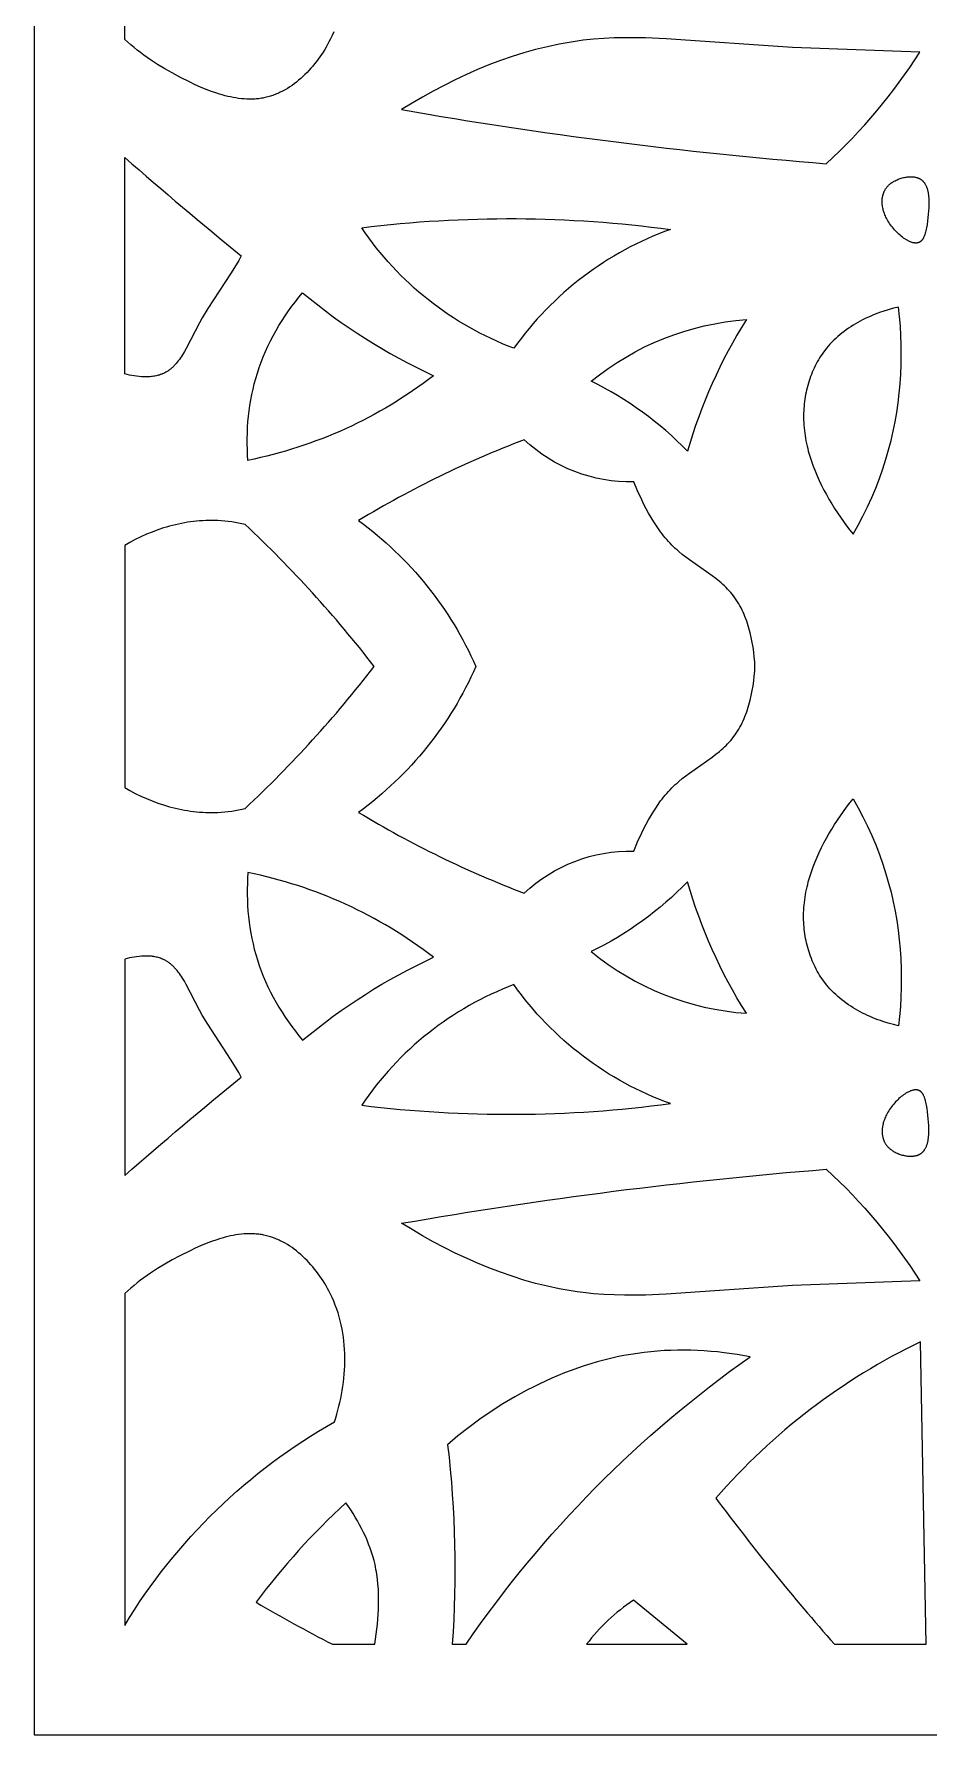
# Model space of a CAD drawing. Extents: x 1740 to 2256, y -56 to 1227.
# Drawn here: x 1739.8 to 1937.3, y -56.4 to 318.8 of the extents above; entities that cross this region are included whole.
import ezdxf

# ---------------------------------------------------------------- set-up
doc = ezdxf.new("R2010")
doc.units = 0
doc.layers.add('LAYER_01', color=7, linetype='CONTINUOUS')

msp = doc.modelspace()

# ---------------------------------------------------------------- linework, layer by layer
at = {"layer": 'LAYER_01'}
for points in [[(1739.85, -56.39), (2255.8, -56.39), (2255.8, 1227.1), (1739.85, 1227.1)], [(1928.29, 285.34), (1928.37, 285.42), (1928.45, 285.5), (1928.54, 285.57), (1928.62, 285.65), (1928.71, 285.72), (1928.8, 285.8), (1928.89, 285.87), (1928.99, 285.94), (1929.08, 286), (1929.18, 286.07), (1929.28, 286.14), (1929.38, 286.2), (1929.48, 286.26), (1929.59, 286.32), (1929.8, 286.44), (1930.02, 286.55), (1930.24, 286.65), (1930.46, 286.74), (1930.69, 286.83), (1930.92, 286.91), (1931.16, 286.99), (1931.39, 287.05), (1931.63, 287.11), (1931.86, 287.17), (1932.1, 287.21), (1932.34, 287.25), (1932.57, 287.27), (1932.8, 287.29), (1932.92, 287.3), (1933.04, 287.31), (1933.15, 287.31), (1933.26, 287.31), (1933.38, 287.31), (1933.49, 287.31), (1933.6, 287.3), (1933.71, 287.29), (1933.82, 287.28), (1933.93, 287.27), (1934.03, 287.26), (1934.14, 287.24), (1934.24, 287.22), (1934.34, 287.2), (1934.44, 287.18), (1934.54, 287.15), (1934.64, 287.12), (1934.74, 287.09), (1934.83, 287.06), (1934.92, 287.02), (1935.01, 286.99), (1935.1, 286.95), (1935.16, 286.92), (1935.22, 286.89), (1935.27, 286.86), (1935.33, 286.83), (1935.38, 286.79), (1935.44, 286.76), (1935.49, 286.73), (1935.54, 286.69), (1935.6, 286.65), (1935.65, 286.61), (1935.7, 286.57), (1935.74, 286.53), (1935.79, 286.49), (1935.84, 286.45), (1935.88, 286.41), (1935.93, 286.36), (1935.97, 286.32), (1936.02, 286.27), (1936.06, 286.22), (1936.1, 286.18), (1936.14, 286.13), (1936.18, 286.08), (1936.22, 286.03), (1936.26, 285.98), (1936.3, 285.92), (1936.33, 285.87), (1936.37, 285.81), (1936.4, 285.76), (1936.47, 285.65), (1936.54, 285.53), (1936.6, 285.41), (1936.65, 285.29), (1936.71, 285.16), (1936.76, 285.03), (1936.81, 284.9), (1936.86, 284.77), (1936.9, 284.63), (1936.94, 284.49), (1936.98, 284.35), (1937.02, 284.2), (1937.05, 284.05), (1937.08, 283.9), (1937.11, 283.75), (1937.13, 283.59), (1937.18, 283.28), (1937.21, 282.95), (1937.24, 282.62), (1937.26, 282.28), (1937.27, 281.94), (1937.28, 281.59), (1937.27, 281.23), (1937.25, 280.51), (1937.2, 279.77), (1937.13, 279.03), (1936.96, 277.54), (1936.85, 276.8), (1936.73, 276.07), (1936.66, 275.73), (1936.59, 275.39), (1936.5, 275.06), (1936.46, 274.9), (1936.42, 274.75), (1936.37, 274.6), (1936.32, 274.45), (1936.27, 274.31), (1936.21, 274.17), (1936.16, 274.04), (1936.1, 273.91), (1936.04, 273.79), (1936, 273.73), (1935.97, 273.67), (1935.94, 273.62), (1935.9, 273.56), (1935.87, 273.51), (1935.83, 273.46), (1935.8, 273.41), (1935.76, 273.36), (1935.72, 273.31), (1935.68, 273.27), (1935.64, 273.22), (1935.6, 273.18), (1935.56, 273.14), (1935.52, 273.1), (1935.48, 273.06), (1935.44, 273.03), (1935.41, 273.01), (1935.39, 272.99), (1935.37, 272.98), (1935.35, 272.96), (1935.3, 272.93), (1935.26, 272.91), (1935.22, 272.88), (1935.17, 272.86), (1935.13, 272.84), (1935.08, 272.82), (1935.04, 272.8), (1934.99, 272.78), (1934.94, 272.77), (1934.9, 272.75), (1934.85, 272.74), (1934.8, 272.73), (1934.75, 272.72), (1934.7, 272.71), (1934.65, 272.7), (1934.6, 272.7), (1934.54, 272.69), (1934.49, 272.69), (1934.44, 272.69), (1934.39, 272.69), (1934.33, 272.69), (1934.28, 272.69), (1934.22, 272.69), (1934.17, 272.7), (1934.11, 272.7), (1934.05, 272.71), (1934, 272.72), (1933.94, 272.73), (1933.88, 272.74), (1933.82, 272.75), (1933.76, 272.76), (1933.71, 272.77), (1933.59, 272.81), (1933.47, 272.84), (1933.35, 272.88), (1933.22, 272.93), (1933.1, 272.98), (1932.97, 273.03), (1932.85, 273.09), (1932.72, 273.15), (1932.59, 273.22), (1932.47, 273.29), (1932.34, 273.36), (1932.21, 273.44), (1932.08, 273.52), (1931.95, 273.6), (1931.69, 273.78), (1931.43, 273.97), (1931.17, 274.17), (1930.91, 274.39), (1930.66, 274.62), (1930.41, 274.85), (1930.16, 275.1), (1929.92, 275.35), (1929.68, 275.61), (1929.44, 275.88), (1929.22, 276.16), (1929, 276.44), (1928.79, 276.73), (1928.59, 277.02), (1928.4, 277.31), (1928.21, 277.61), (1928.04, 277.91), (1927.91, 278.17), (1927.78, 278.42), (1927.67, 278.68), (1927.56, 278.93), (1927.46, 279.19), (1927.36, 279.45), (1927.28, 279.7), (1927.21, 279.96), (1927.14, 280.21), (1927.09, 280.47), (1927.04, 280.72), (1927.02, 280.85), (1927, 280.97), (1926.99, 281.1), (1926.98, 281.22), (1926.96, 281.34), (1926.96, 281.47), (1926.95, 281.59), (1926.95, 281.71), (1926.95, 281.84), (1926.95, 281.96), (1926.95, 282.08), (1926.96, 282.2), (1926.96, 282.32), (1926.98, 282.44), (1926.99, 282.55), (1927, 282.67), (1927.02, 282.79), (1927.04, 282.9), (1927.07, 283.02), (1927.09, 283.13), (1927.12, 283.24), (1927.15, 283.35), (1927.18, 283.46), (1927.22, 283.57), (1927.26, 283.68), (1927.3, 283.79), (1927.34, 283.9), (1927.38, 284), (1927.43, 284.11), (1927.48, 284.21), (1927.54, 284.31), (1927.59, 284.41), (1927.65, 284.51), (1927.71, 284.61), (1927.77, 284.7), (1927.84, 284.8), (1927.91, 284.89), (1927.98, 284.98), (1928.05, 285.08), (1928.13, 285.16), (1928.21, 285.25)], [(1930.59, 258.57), (1929.44, 258.29), (1928.28, 257.97), (1927.13, 257.61), (1926.56, 257.41), (1925.99, 257.21), (1925.43, 256.99), (1924.86, 256.76), (1924.3, 256.52), (1923.75, 256.27), (1923.2, 256.01), (1922.65, 255.74), (1922.11, 255.46), (1921.58, 255.17), (1921.06, 254.87), (1920.54, 254.55), (1920.02, 254.23), (1919.52, 253.89), (1919.03, 253.55), (1918.54, 253.19), (1918.06, 252.82), (1917.6, 252.44), (1917.14, 252.05), (1916.7, 251.65), (1916.27, 251.24), (1915.84, 250.82), (1915.43, 250.39), (1915.04, 249.94), (1914.66, 249.49), (1914.29, 249.02), (1913.98, 248.61), (1913.69, 248.2), (1913.41, 247.78), (1913.14, 247.35), (1912.88, 246.92), (1912.63, 246.48), (1912.38, 246.03), (1912.15, 245.57), (1911.93, 245.11), (1911.72, 244.65), (1911.52, 244.18), (1911.33, 243.71), (1911.15, 243.23), (1910.98, 242.74), (1910.82, 242.26), (1910.67, 241.76), (1910.53, 241.27), (1910.4, 240.77), (1910.28, 240.27), (1910.17, 239.77), (1910.07, 239.26), (1909.98, 238.76), (1909.9, 238.25), (1909.83, 237.74), (1909.77, 237.23), (1909.72, 236.72), (1909.68, 236.2), (1909.65, 235.69), (1909.63, 235.18), (1909.62, 234.67), (1909.62, 234.16), (1909.63, 233.65), (1909.65, 233.07), (1909.69, 232.49), (1909.73, 231.91), (1909.79, 231.33), (1909.86, 230.76), (1909.94, 230.19), (1910.04, 229.62), (1910.14, 229.05), (1910.26, 228.48), (1910.38, 227.92), (1910.52, 227.36), (1910.66, 226.8), (1910.98, 225.69), (1911.33, 224.59), (1911.72, 223.5), (1912.14, 222.42), (1912.59, 221.35), (1913.07, 220.29), (1913.58, 219.24), (1914.1, 218.21), (1914.65, 217.19), (1915.22, 216.18), (1915.82, 215.16), (1916.43, 214.16), (1917.07, 213.17), (1917.73, 212.2), (1918.4, 211.25), (1919.1, 210.31), (1919.83, 209.39), (1920.58, 208.49), (1921.67, 210.46), (1922.72, 212.46), (1923.71, 214.49), (1924.65, 216.55), (1925.53, 218.63), (1926.35, 220.74), (1927.1, 222.87), (1927.8, 225.03), (1928.38, 227.06), (1928.91, 229.11), (1929.38, 231.17), (1929.8, 233.25), (1930.16, 235.34), (1930.47, 237.44), (1930.72, 239.55), (1930.91, 241.66), (1931.06, 243.78), (1931.15, 245.9), (1931.18, 248.02), (1931.17, 250.14), (1931.1, 252.26), (1930.98, 254.37), (1930.81, 256.47)], [(1930.59, 100.02), (1929.44, 100.29), (1928.28, 100.61), (1927.13, 100.97), (1926.56, 101.17), (1925.99, 101.38), (1925.43, 101.59), (1924.86, 101.82), (1924.3, 102.06), (1923.75, 102.31), (1923.2, 102.57), (1922.65, 102.84), (1922.11, 103.12), (1921.58, 103.41), (1921.06, 103.72), (1920.54, 104.03), (1920.02, 104.36), (1919.52, 104.69), (1919.03, 105.04), (1918.54, 105.39), (1918.06, 105.76), (1917.6, 106.14), (1917.14, 106.53), (1916.7, 106.93), (1916.27, 107.34), (1915.84, 107.76), (1915.43, 108.2), (1915.04, 108.64), (1914.66, 109.1), (1914.29, 109.57), (1913.98, 109.97), (1913.69, 110.38), (1913.41, 110.8), (1913.14, 111.23), (1912.88, 111.67), (1912.63, 112.11), (1912.38, 112.56), (1912.15, 113.01), (1911.93, 113.47), (1911.72, 113.93), (1911.52, 114.4), (1911.33, 114.88), (1911.15, 115.36), (1910.98, 115.84), (1910.82, 116.33), (1910.67, 116.82), (1910.53, 117.31), (1910.4, 117.81), (1910.28, 118.31), (1910.17, 118.81), (1910.07, 119.32), (1909.98, 119.83), (1909.9, 120.34), (1909.83, 120.85), (1909.77, 121.36), (1909.72, 121.87), (1909.68, 122.38), (1909.65, 122.89), (1909.63, 123.4), (1909.62, 123.92), (1909.62, 124.43), (1909.63, 124.94), (1909.65, 125.52), (1909.69, 126.1), (1909.73, 126.68), (1909.79, 127.25), (1909.86, 127.82), (1909.94, 128.4), (1910.04, 128.97), (1910.14, 129.53), (1910.26, 130.1), (1910.38, 130.66), (1910.52, 131.22), (1910.66, 131.78), (1910.98, 132.89), (1911.33, 133.99), (1911.72, 135.09), (1912.14, 136.17), (1912.59, 137.24), (1913.07, 138.29), (1913.58, 139.34), (1914.1, 140.38), (1914.65, 141.4), (1915.22, 142.41), (1915.82, 143.42), (1916.43, 144.43), (1917.07, 145.41), (1917.73, 146.38), (1918.4, 147.34), (1919.1, 148.27), (1919.83, 149.19), (1920.58, 150.09), (1921.67, 148.12), (1922.72, 146.12), (1923.71, 144.09), (1924.65, 142.04), (1925.53, 139.95), (1926.35, 137.85), (1927.1, 135.71), (1927.8, 133.56), (1928.38, 131.52), (1928.91, 129.48), (1929.38, 127.41), (1929.8, 125.33), (1930.16, 123.24), (1930.47, 121.14), (1930.72, 119.03), (1930.91, 116.92), (1931.06, 114.8), (1931.15, 112.68), (1931.18, 110.56), (1931.17, 108.44), (1931.1, 106.32), (1930.98, 104.21), (1930.81, 102.11)], [(1928.29, 73.24), (1928.37, 73.17), (1928.45, 73.09), (1928.54, 73.01), (1928.62, 72.93), (1928.71, 72.86), (1928.8, 72.79), (1928.89, 72.72), (1928.99, 72.65), (1929.08, 72.58), (1929.18, 72.51), (1929.28, 72.45), (1929.38, 72.38), (1929.48, 72.32), (1929.59, 72.26), (1929.8, 72.15), (1930.02, 72.04), (1930.24, 71.94), (1930.46, 71.84), (1930.69, 71.75), (1930.92, 71.67), (1931.16, 71.6), (1931.39, 71.53), (1931.63, 71.47), (1931.86, 71.42), (1932.1, 71.37), (1932.34, 71.34), (1932.57, 71.31), (1932.8, 71.29), (1932.92, 71.28), (1933.04, 71.28), (1933.15, 71.27), (1933.26, 71.27), (1933.38, 71.28), (1933.49, 71.28), (1933.6, 71.28), (1933.71, 71.29), (1933.82, 71.3), (1933.93, 71.31), (1934.03, 71.33), (1934.14, 71.34), (1934.24, 71.36), (1934.34, 71.38), (1934.44, 71.41), (1934.54, 71.43), (1934.64, 71.46), (1934.74, 71.49), (1934.83, 71.52), (1934.92, 71.56), (1935.01, 71.6), (1935.1, 71.64), (1935.16, 71.66), (1935.22, 71.69), (1935.27, 71.72), (1935.33, 71.76), (1935.38, 71.79), (1935.44, 71.82), (1935.49, 71.86), (1935.54, 71.89), (1935.6, 71.93), (1935.65, 71.97), (1935.7, 72.01), (1935.74, 72.05), (1935.79, 72.09), (1935.84, 72.13), (1935.88, 72.18), (1935.93, 72.22), (1935.97, 72.27), (1936.02, 72.31), (1936.06, 72.36), (1936.1, 72.41), (1936.14, 72.46), (1936.18, 72.51), (1936.22, 72.56), (1936.26, 72.61), (1936.3, 72.66), (1936.33, 72.72), (1936.37, 72.77), (1936.4, 72.82), (1936.47, 72.94), (1936.54, 73.05), (1936.6, 73.17), (1936.65, 73.3), (1936.71, 73.42), (1936.76, 73.55), (1936.81, 73.68), (1936.86, 73.82), (1936.9, 73.96), (1936.94, 74.1), (1936.98, 74.24), (1937.02, 74.38), (1937.05, 74.53), (1937.08, 74.68), (1937.11, 74.84), (1937.13, 74.99), (1937.18, 75.31), (1937.21, 75.63), (1937.24, 75.96), (1937.26, 76.3), (1937.27, 76.65), (1937.28, 77), (1937.27, 77.35), (1937.25, 78.08), (1937.2, 78.81), (1937.13, 79.55), (1936.96, 81.04), (1936.85, 81.79), (1936.73, 82.51), (1936.66, 82.86), (1936.59, 83.2), (1936.5, 83.52), (1936.46, 83.68), (1936.42, 83.83), (1936.37, 83.98), (1936.32, 84.13), (1936.27, 84.27), (1936.21, 84.41), (1936.16, 84.54), (1936.1, 84.67), (1936.04, 84.79), (1936, 84.85), (1935.97, 84.91), (1935.94, 84.97), (1935.9, 85.02), (1935.87, 85.07), (1935.83, 85.13), (1935.8, 85.18), (1935.76, 85.22), (1935.72, 85.27), (1935.68, 85.32), (1935.64, 85.36), (1935.6, 85.4), (1935.56, 85.45), (1935.52, 85.48), (1935.48, 85.52), (1935.44, 85.56), (1935.41, 85.57), (1935.39, 85.59), (1935.37, 85.61), (1935.35, 85.62), (1935.3, 85.65), (1935.26, 85.68), (1935.22, 85.7), (1935.17, 85.72), (1935.13, 85.75), (1935.08, 85.77), (1935.04, 85.78), (1934.99, 85.8), (1934.94, 85.82), (1934.9, 85.83), (1934.85, 85.84), (1934.8, 85.86), (1934.75, 85.87), (1934.7, 85.87), (1934.65, 85.88), (1934.6, 85.89), (1934.54, 85.89), (1934.49, 85.9), (1934.44, 85.9), (1934.39, 85.9), (1934.33, 85.9), (1934.28, 85.9), (1934.22, 85.89), (1934.17, 85.89), (1934.11, 85.88), (1934.05, 85.88), (1934, 85.87), (1933.94, 85.86), (1933.88, 85.85), (1933.82, 85.84), (1933.76, 85.82), (1933.71, 85.81), (1933.59, 85.78), (1933.47, 85.74), (1933.35, 85.7), (1933.22, 85.66), (1933.1, 85.61), (1932.97, 85.55), (1932.85, 85.49), (1932.72, 85.43), (1932.59, 85.37), (1932.47, 85.3), (1932.34, 85.22), (1932.21, 85.15), (1932.08, 85.07), (1931.95, 84.98), (1931.69, 84.8), (1931.43, 84.61), (1931.17, 84.41), (1930.91, 84.19), (1930.66, 83.97), (1930.41, 83.73), (1930.16, 83.49), (1929.92, 83.23), (1929.68, 82.97), (1929.44, 82.7), (1929.22, 82.43), (1929, 82.14), (1928.79, 81.86), (1928.59, 81.57), (1928.4, 81.27), (1928.21, 80.97), (1928.04, 80.67), (1927.91, 80.42), (1927.78, 80.16), (1927.67, 79.91), (1927.56, 79.65), (1927.46, 79.39), (1927.36, 79.14), (1927.28, 78.88), (1927.21, 78.63), (1927.14, 78.37), (1927.09, 78.12), (1927.04, 77.86), (1927.02, 77.74), (1927, 77.61), (1926.99, 77.49), (1926.98, 77.36), (1926.96, 77.24), (1926.96, 77.12), (1926.95, 76.99), (1926.95, 76.87), (1926.95, 76.75), (1926.95, 76.63), (1926.95, 76.51), (1926.96, 76.39), (1926.96, 76.27), (1926.98, 76.15), (1926.99, 76.03), (1927, 75.91), (1927.02, 75.8), (1927.04, 75.68), (1927.07, 75.57), (1927.09, 75.45), (1927.12, 75.34), (1927.15, 75.23), (1927.18, 75.12), (1927.22, 75.01), (1927.26, 74.9), (1927.3, 74.79), (1927.34, 74.69), (1927.38, 74.58), (1927.43, 74.48), (1927.48, 74.38), (1927.54, 74.27), (1927.59, 74.17), (1927.65, 74.07), (1927.71, 73.98), (1927.77, 73.88), (1927.84, 73.79), (1927.91, 73.69), (1927.98, 73.6), (1928.05, 73.51), (1928.13, 73.42), (1928.21, 73.33)]]:
    msp.add_lwpolyline(points, close=True, dxfattribs=at)
msp.add_lwpolyline([(1805.97, 319.3), (1805.6, 318.45), (1805.2, 317.6), (1804.91, 317.04), (1804.61, 316.47), (1804.29, 315.92), (1803.97, 315.36), (1803.63, 314.82), (1803.28, 314.28), (1802.91, 313.75), (1802.54, 313.23), (1802.15, 312.71), (1801.76, 312.21), (1801.35, 311.72), (1800.93, 311.23), (1800.5, 310.76), (1800.07, 310.3), (1799.62, 309.85), (1799.16, 309.42), (1798.7, 309), (1798.23, 308.59), (1797.74, 308.2), (1797.25, 307.83), (1796.76, 307.47), (1796.25, 307.13), (1795.74, 306.8), (1795.22, 306.5), (1794.7, 306.21), (1794.17, 305.94), (1793.9, 305.81), (1793.63, 305.69), (1793.36, 305.58), (1793.08, 305.47), (1792.81, 305.36), (1792.54, 305.26), (1792.26, 305.16), (1791.98, 305.08), (1791.7, 304.99), (1791.42, 304.91), (1791.14, 304.84), (1790.86, 304.78), (1790.57, 304.71), (1790.29, 304.66), (1790, 304.61), (1789.71, 304.57), (1789.42, 304.53), (1789.13, 304.5), (1788.84, 304.47), (1788.55, 304.45), (1788.26, 304.43), (1787.96, 304.42), (1787.37, 304.42), (1786.78, 304.43), (1786.19, 304.47), (1785.59, 304.52), (1784.99, 304.59), (1784.39, 304.68), (1783.79, 304.78), (1783.19, 304.9), (1782.59, 305.04), (1781.99, 305.19), (1781.38, 305.35), (1780.78, 305.53), (1780.18, 305.72), (1778.98, 306.13), (1777.79, 306.59), (1776.6, 307.08), (1775.43, 307.61), (1774.27, 308.15), (1771.99, 309.3), (1770.32, 310.2), (1768.69, 311.13), (1767.11, 312.09), (1765.57, 313.09), (1764.82, 313.61), (1764.08, 314.14), (1763.35, 314.68), (1762.63, 315.23), (1761.91, 315.8), (1761.21, 316.39), (1760.53, 316.99), (1759.85, 317.6), (1759.85, 390.8, 0.129165)], format="xyb", dxfattribs=at)
for points in [[(1935.26, 314.8), (1907.2, 315.79), (1879.34, 317.74), (1874.74, 317.93), (1872.44, 317.98), (1870.14, 317.97), (1867.85, 317.92), (1865.56, 317.81), (1863.27, 317.64), (1860.99, 317.4), (1859.67, 317.22), (1858.35, 317.02), (1857.03, 316.8), (1855.71, 316.56), (1853.09, 316), (1850.48, 315.35), (1847.88, 314.62), (1845.31, 313.81), (1842.75, 312.92), (1840.21, 311.96), (1837.7, 310.93), (1835.22, 309.83), (1832.76, 308.68), (1830.33, 307.46), (1827.93, 306.2), (1825.57, 304.88), (1823.24, 303.52), (1820.95, 302.11, 0.023395), (1914.63, 290.19, 0.064872)], [(1759.85, 291.57, 0.00918), (1785.58, 269.87), (1785.01, 268.86), (1784.42, 267.87), (1783.21, 265.93), (1778.17, 258.22), (1776.95, 256.17), (1776.35, 255.11), (1773.43, 249.46), (1773.02, 248.73), (1772.59, 248.02), (1772.37, 247.68), (1772.14, 247.34), (1771.91, 247.01), (1771.67, 246.7), (1771.43, 246.39), (1771.18, 246.09), (1770.92, 245.8), (1770.79, 245.66), (1770.66, 245.53), (1770.52, 245.4), (1770.38, 245.27), (1770.24, 245.14), (1770.1, 245.02), (1769.96, 244.9), (1769.81, 244.78), (1769.67, 244.67), (1769.51, 244.56), (1769.36, 244.46), (1769.21, 244.36), (1769.05, 244.26), (1768.89, 244.17), (1768.73, 244.08), (1768.56, 243.99), (1768.39, 243.91), (1768.22, 243.84), (1768.11, 243.79), (1767.99, 243.74), (1767.76, 243.66), (1767.52, 243.58), (1767.27, 243.51), (1767.03, 243.45), (1766.78, 243.39), (1766.52, 243.34), (1766.27, 243.3), (1766.01, 243.26), (1765.74, 243.23), (1765.48, 243.2), (1765.21, 243.19), (1764.95, 243.17), (1764.68, 243.17), (1764.4, 243.17), (1764.13, 243.17), (1763.86, 243.18), (1763.59, 243.19), (1763.04, 243.24), (1762.49, 243.3), (1761.95, 243.38), (1761.41, 243.47), (1760.88, 243.58), (1760.36, 243.7), (1759.85, 243.84)], [(1812.13, 276.07, -0.064126), (1880.24, 275.69, 0.153444), (1845.71, 249.47, -0.155704)], [(1799.11, 261.73, 0.066067), (1827.98, 243.43, -0.115214), (1787.04, 224.75), (1786.96, 225.96), (1786.91, 227.17), (1786.88, 228.39), (1786.88, 229.6), (1786.91, 230.82), (1786.97, 232.04), (1787.05, 233.25), (1787.16, 234.47), (1787.3, 235.68), (1787.47, 236.88), (1787.67, 238.09), (1787.9, 239.28), (1788.16, 240.47), (1788.44, 241.66), (1788.76, 242.83), (1789.12, 244), (1789.52, 245.21), (1789.95, 246.42), (1790.42, 247.61), (1790.93, 248.79), (1791.46, 249.96), (1792.02, 251.11), (1792.61, 252.25), (1793.24, 253.37), (1793.88, 254.48), (1794.56, 255.57), (1795.26, 256.64), (1795.98, 257.7), (1796.73, 258.74), (1797.51, 259.75), (1798.3, 260.75)], [(1896.99, 255.79, 0.070202), (1884, 226.76, 0.087661), (1862.76, 242.19, -0.155005)], [(1811.46, 211.47, -0.131538), (1837.34, 179.29, -0.131538), (1811.46, 147.12, 0.045388), (1847.98, 129.29, -0.196687), (1872.15, 138.58), (1873.01, 140.58), (1873.92, 142.57), (1874.41, 143.55), (1874.91, 144.53), (1875.43, 145.49), (1875.98, 146.44), (1876.55, 147.38), (1877.14, 148.29), (1877.76, 149.18), (1878.08, 149.62), (1878.41, 150.05), (1878.75, 150.48), (1879.09, 150.9), (1879.44, 151.31), (1879.8, 151.71), (1880.17, 152.11), (1880.54, 152.5), (1880.93, 152.88), (1881.32, 153.25), (1881.7, 153.59), (1882.08, 153.92), (1882.86, 154.57), (1883.66, 155.19), (1884.48, 155.79), (1889.47, 159.31), (1890.28, 159.92), (1891.05, 160.55), (1891.43, 160.87), (1891.81, 161.2), (1892.17, 161.54), (1892.53, 161.88), (1892.87, 162.23), (1893.21, 162.59), (1893.54, 162.96), (1893.85, 163.34), (1894.17, 163.74), (1894.47, 164.16), (1894.77, 164.58), (1895.05, 165.02), (1895.31, 165.46), (1895.57, 165.91), (1895.82, 166.37), (1896.05, 166.84), (1896.28, 167.32), (1896.49, 167.8), (1896.69, 168.29), (1896.88, 168.79), (1897.07, 169.29), (1897.24, 169.79), (1897.4, 170.31), (1897.56, 170.82), (1897.7, 171.34), (1897.84, 171.86), (1898.08, 172.92), (1898.29, 173.98), (1898.47, 175.05), (1898.62, 176.12), (1898.74, 177.18), (1898.83, 178.24), (1898.9, 179.29), (1898.83, 180.34), (1898.74, 181.4), (1898.62, 182.47), (1898.47, 183.54), (1898.29, 184.6), (1898.08, 185.67), (1897.84, 186.72), (1897.7, 187.24), (1897.56, 187.76), (1897.4, 188.28), (1897.24, 188.79), (1897.07, 189.3), (1896.88, 189.8), (1896.69, 190.29), (1896.49, 190.78), (1896.28, 191.27), (1896.05, 191.74), (1895.82, 192.21), (1895.57, 192.67), (1895.31, 193.12), (1895.05, 193.57), (1894.77, 194), (1894.47, 194.43), (1894.17, 194.84), (1893.85, 195.25), (1893.54, 195.62), (1893.21, 195.99), (1892.87, 196.35), (1892.53, 196.7), (1892.17, 197.05), (1891.81, 197.38), (1891.43, 197.71), (1891.05, 198.03), (1890.28, 198.66), (1889.47, 199.27), (1884.48, 202.79), (1883.66, 203.4), (1882.86, 204.02), (1882.08, 204.66), (1881.7, 204.99), (1881.32, 205.33), (1880.93, 205.7), (1880.54, 206.08), (1880.17, 206.47), (1879.8, 206.87), (1879.44, 207.27), (1879.09, 207.69), (1878.75, 208.1), (1878.41, 208.53), (1878.08, 208.96), (1877.76, 209.4), (1877.14, 210.29), (1876.55, 211.21), (1875.98, 212.14), (1875.43, 213.09), (1874.91, 214.05), (1874.41, 215.03), (1873.92, 216.02), (1873.01, 218), (1872.15, 220, -0.196687), (1847.98, 229.3, 0.045388)], [(1786.45, 210.6), (1785.7, 210.77), (1784.95, 210.92), (1784.2, 211.05), (1783.45, 211.17), (1782.69, 211.27), (1781.93, 211.36), (1781.17, 211.42), (1780.41, 211.47), (1779.74, 211.49), (1779.07, 211.5), (1778.4, 211.5), (1777.73, 211.48), (1777.06, 211.45), (1776.39, 211.4), (1775.72, 211.34), (1775.05, 211.27), (1774.38, 211.18), (1773.71, 211.09), (1773.05, 210.97), (1772.38, 210.85), (1771.72, 210.71), (1771.06, 210.56), (1770.4, 210.4), (1769.74, 210.23), (1769.09, 210.04), (1768.44, 209.85), (1767.15, 209.42), (1765.88, 208.95), (1764.63, 208.44), (1763.39, 207.89), (1762.19, 207.3), (1761, 206.67), (1759.85, 206), (1759.85, 152.58), (1761, 151.92), (1762.19, 151.29), (1763.39, 150.7), (1764.63, 150.14), (1765.88, 149.63), (1767.15, 149.16), (1768.44, 148.74), (1769.09, 148.54), (1769.74, 148.36), (1770.4, 148.18), (1771.06, 148.02), (1771.72, 147.87), (1772.38, 147.74), (1773.05, 147.61), (1773.71, 147.5), (1774.38, 147.4), (1775.05, 147.31), (1775.72, 147.24), (1776.39, 147.18), (1777.06, 147.14), (1777.73, 147.1), (1778.4, 147.09), (1779.07, 147.08), (1779.74, 147.09), (1780.41, 147.12), (1781.17, 147.16), (1781.93, 147.23), (1782.69, 147.31), (1783.45, 147.41), (1784.2, 147.53), (1784.95, 147.67), (1785.7, 147.81), (1786.45, 147.98, 0.039309), (1814.91, 179.29, 0.039309)], [(1799.11, 96.85, -0.066067), (1827.98, 115.15, 0.115214), (1787.04, 133.83), (1786.96, 132.62), (1786.91, 131.41), (1786.88, 130.2), (1786.88, 128.98), (1786.91, 127.76), (1786.97, 126.55), (1787.05, 125.33), (1787.16, 124.12), (1787.3, 122.91), (1787.47, 121.7), (1787.67, 120.5), (1787.9, 119.3), (1788.16, 118.11), (1788.44, 116.93), (1788.76, 115.75), (1789.12, 114.59), (1789.52, 113.37), (1789.95, 112.16), (1790.42, 110.97), (1790.93, 109.79), (1791.46, 108.63), (1792.02, 107.47), (1792.61, 106.34), (1793.24, 105.21), (1793.88, 104.11), (1794.56, 103.02), (1795.26, 101.94), (1795.98, 100.89), (1796.73, 99.85), (1797.51, 98.83), (1798.3, 97.83)], [(1896.99, 102.79, -0.070202), (1884, 131.82, -0.087661), (1862.76, 116.39, 0.155005)], [(1759.85, 67.02, -0.00918), (1785.58, 88.71), (1785.01, 89.72), (1784.42, 90.71), (1783.21, 92.65), (1778.17, 100.37), (1776.95, 102.41), (1776.35, 103.47), (1773.43, 109.13), (1773.02, 109.86), (1772.59, 110.56), (1772.37, 110.91), (1772.14, 111.24), (1771.91, 111.57), (1771.67, 111.89), (1771.43, 112.2), (1771.18, 112.49), (1770.92, 112.78), (1770.79, 112.92), (1770.66, 113.06), (1770.52, 113.19), (1770.38, 113.32), (1770.24, 113.44), (1770.1, 113.57), (1769.96, 113.69), (1769.81, 113.8), (1769.67, 113.91), (1769.51, 114.02), (1769.36, 114.13), (1769.21, 114.23), (1769.05, 114.32), (1768.89, 114.42), (1768.73, 114.51), (1768.56, 114.59), (1768.39, 114.67), (1768.22, 114.75), (1768.11, 114.79), (1767.99, 114.84), (1767.76, 114.93), (1767.52, 115), (1767.27, 115.07), (1767.03, 115.14), (1766.78, 115.19), (1766.52, 115.24), (1766.27, 115.29), (1766.01, 115.32), (1765.74, 115.36), (1765.48, 115.38), (1765.21, 115.4), (1764.95, 115.41), (1764.68, 115.42), (1764.4, 115.42), (1764.13, 115.41), (1763.86, 115.4), (1763.59, 115.39), (1763.04, 115.35), (1762.49, 115.28), (1761.95, 115.2), (1761.41, 115.11), (1760.88, 115), (1760.36, 114.88), (1759.85, 114.75)], [(1812.13, 82.51, 0.064126), (1880.24, 82.89, -0.153444), (1845.71, 109.11, 0.155704)], [(1935.26, 43.79), (1907.2, 42.79), (1879.34, 40.84), (1874.74, 40.65), (1872.44, 40.61), (1870.14, 40.61), (1867.85, 40.66), (1865.56, 40.78), (1863.27, 40.95), (1860.99, 41.19), (1859.67, 41.36), (1858.35, 41.56), (1857.03, 41.78), (1855.71, 42.03), (1853.09, 42.59), (1850.48, 43.23), (1847.88, 43.96), (1845.31, 44.78), (1842.75, 45.67), (1840.21, 46.63), (1837.7, 47.66), (1835.22, 48.75), (1832.76, 49.91), (1830.33, 51.12), (1827.93, 52.39), (1825.57, 53.7), (1823.24, 55.07), (1820.95, 56.47, -0.023395), (1914.63, 68.39, -0.064872)], [(1759.85, -32.22, -0.129165), (1806.14, 12.68), (1806.41, 13.53), (1806.66, 14.38), (1806.9, 15.24), (1807.12, 16.11), (1807.33, 16.98), (1807.52, 17.86), (1807.69, 18.74), (1807.85, 19.63), (1807.99, 20.52), (1808.11, 21.42), (1808.21, 22.32), (1808.3, 23.22), (1808.36, 24.12), (1808.4, 25.03), (1808.42, 25.94), (1808.43, 26.84), (1808.41, 27.75), (1808.36, 28.66), (1808.3, 29.56), (1808.21, 30.46), (1808.1, 31.36), (1807.97, 32.26), (1807.81, 33.16), (1807.62, 34.05), (1807.41, 34.94), (1807.18, 35.82), (1806.92, 36.69), (1806.63, 37.57), (1806.31, 38.43), (1805.97, 39.29), (1805.6, 40.14), (1805.2, 40.98), (1804.91, 41.55), (1804.61, 42.11), (1804.29, 42.67), (1803.97, 43.22), (1803.63, 43.76), (1803.28, 44.3), (1802.91, 44.83), (1802.54, 45.36), (1802.15, 45.87), (1801.76, 46.37), (1801.35, 46.87), (1800.93, 47.35), (1800.5, 47.82), (1800.07, 48.28), (1799.62, 48.73), (1799.16, 49.17), (1798.7, 49.59), (1798.23, 49.99), (1797.74, 50.38), (1797.25, 50.76), (1796.76, 51.12), (1796.25, 51.46), (1795.74, 51.78), (1795.22, 52.09), (1794.7, 52.38), (1794.17, 52.64), (1793.9, 52.77), (1793.63, 52.89), (1793.36, 53.01), (1793.08, 53.12), (1792.81, 53.22), (1792.54, 53.32), (1792.26, 53.42), (1791.98, 53.51), (1791.7, 53.59), (1791.42, 53.67), (1791.14, 53.74), (1790.86, 53.81), (1790.57, 53.87), (1790.29, 53.92), (1790, 53.97), (1789.71, 54.02), (1789.42, 54.05), (1789.13, 54.09), (1788.84, 54.11), (1788.55, 54.13), (1788.26, 54.15), (1787.96, 54.16), (1787.37, 54.17), (1786.78, 54.15), (1786.19, 54.12), (1785.59, 54.06), (1784.99, 53.99), (1784.39, 53.91), (1783.79, 53.8), (1783.19, 53.68), (1782.59, 53.54), (1781.99, 53.39), (1781.38, 53.23), (1780.78, 53.05), (1780.18, 52.86), (1778.98, 52.45), (1777.79, 51.99), (1776.6, 51.5), (1775.43, 50.98), (1774.27, 50.43), (1771.99, 49.28), (1770.32, 48.38), (1768.69, 47.45), (1767.11, 46.49), (1765.57, 45.49), (1764.82, 44.97), (1764.08, 44.45), (1763.35, 43.9), (1762.63, 43.35), (1761.91, 42.78), (1761.21, 42.2), (1760.53, 41.6), (1759.85, 40.98)], [(1935.4, 30.34, 0.10203), (1890.25, -4.16, 0.020053), (1916.44, -36.39), (1936.69, -36.39)], [(1897.87, 27.05), (1894.98, 27.54), (1892.08, 27.94), (1890.62, 28.1), (1889.15, 28.23), (1887.69, 28.34), (1886.22, 28.42), (1884.75, 28.47), (1883.28, 28.5), (1881.81, 28.49), (1880.34, 28.45), (1878.87, 28.39), (1877.41, 28.29), (1875.94, 28.16), (1874.48, 28), (1872.98, 27.79), (1871.49, 27.56), (1870, 27.29), (1868.52, 26.99), (1867.05, 26.66), (1865.58, 26.29), (1864.11, 25.89), (1862.65, 25.47), (1861.2, 25.01), (1859.76, 24.52), (1858.33, 24.01), (1856.9, 23.47), (1855.49, 22.89), (1854.08, 22.3), (1852.69, 21.67), (1851.3, 21.02), (1849.93, 20.35), (1848.57, 19.65), (1847.22, 18.93), (1845.89, 18.18), (1843.26, 16.62), (1840.69, 14.97), (1838.18, 13.24), (1835.75, 11.44), (1833.38, 9.56), (1831.09, 7.62, -0.047002), (1832.11, -36.39), (1835.15, -36.39, -0.089347)], [(1815.06, -36.39), (1815.35, -34.16), (1815.59, -31.93), (1815.77, -29.71), (1815.83, -28.6), (1815.86, -27.5), (1815.87, -26.39), (1815.86, -25.29), (1815.81, -24.2), (1815.73, -23.1), (1815.62, -22.02), (1815.48, -20.93), (1815.39, -20.39), (1815.29, -19.86), (1815.19, -19.32), (1815.07, -18.79), (1814.85, -17.88), (1814.59, -16.98), (1814.31, -16.08), (1814.01, -15.19), (1813.67, -14.31), (1813.32, -13.43), (1812.94, -12.56), (1812.53, -11.7), (1812.11, -10.85), (1811.67, -10.01), (1811.2, -9.18), (1810.72, -8.36), (1810.23, -7.56), (1809.72, -6.76), (1809.19, -5.97), (1808.65, -5.2, 0.047449), (1788.82, -27.12, 0.011113), (1805.67, -36.39)], [(1883.91, -36.39), (1872.08, -26.64, 0.082227), (1861.75, -36.39)]]:
    msp.add_lwpolyline(points, format="xyb", close=True, dxfattribs=at)

doc.saveas('drawing.dxf')
